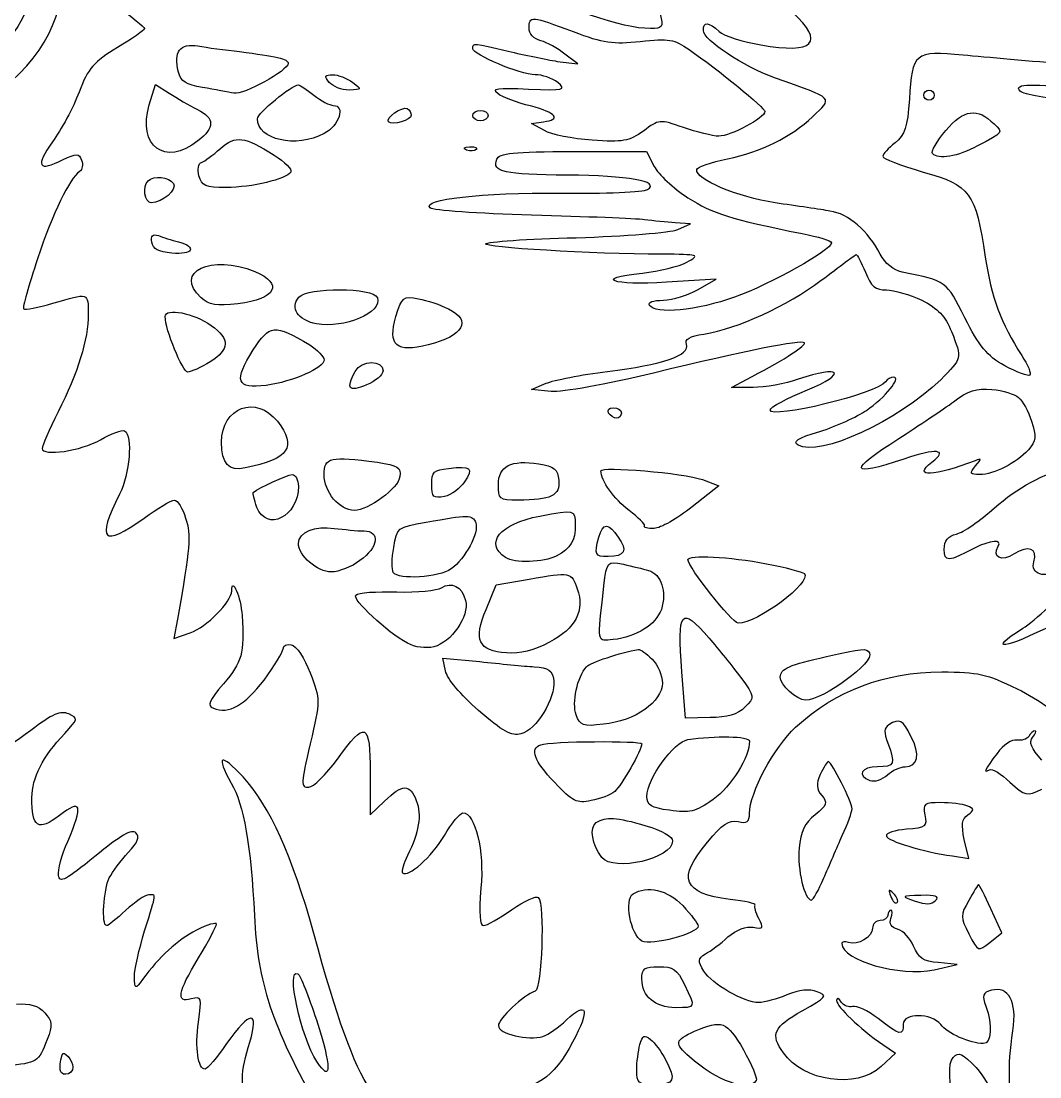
# Model space of a CAD drawing. Extents: x 5 to 315, y 92 to 398.
# Drawn here: x 54.7 to 110.8, y 194 to 252.1 of the extents above; entities that cross this region are included whole.
import ezdxf

# ---------------------------------------------------------------- set-up
doc = ezdxf.new("R2010")
doc.units = 0
doc.layers.get('0').update_dxf_attribs({"linetype": 'CONTINUOUS'})

msp = doc.modelspace()

# ---------------------------------------------------------------- linework, layer by layer
at = {"color": 7}
for points in [[(85.118222, 251.502333), (85.118222, 251.502333)], [(66.745556, 250.401667), (66.745556, 250.401667)], [(84.243333, 249.865444), (85.372222, 249.724333), (84.666667, 250.260556)], [(61.778444, 247.466556), (62.117111, 248.595444), (62.879111, 248.115667)], [(72.982667, 248.708333), (72.982667, 248.708333)], [(70.837778, 248.002778), (70.837778, 248.002778)], [(104.986667, 248.002778), (104.986667, 248.002778)], [(64.431333, 247.212556), (64.431333, 247.212556)], [(76.2, 246.902111), (76.2, 246.902111)], [(80.433333, 246.873889), (80.433333, 246.873889)], [(83.537778, 246.055444), (82.832222, 246.450556), (83.481333, 246.535222)], [(108.288667, 246.422333), (108.288667, 246.422333)], [(68.664667, 244.700778), (68.664667, 244.700778)], [(79.784222, 245.011222), (79.784222, 245.011222)], [(85.118222, 244.898333), (89.154, 244.898333), (89.577333, 244.079889), (89.577333, 244.079889)], [(63.104889, 243.148556), (63.104889, 243.148556)], [(90.875556, 240.608556), (91.581111, 240.919), (90.734444, 240.975444)], [(63.387111, 239.931222), (63.387111, 239.931222)], [(67.592222, 238.294333), (67.592222, 238.294333)], [(92.004444, 237.306556), (92.992222, 237.871), (90.254667, 237.701667)], [(101.204889, 238.266111), (101.204889, 238.266111)], [(74.337333, 236.855), (74.337333, 236.855)], [(78.260222, 236.234111), (78.260222, 236.234111)], [(65.193333, 235.331), (65.193333, 235.331)], [(70.612, 234.258556), (70.612, 234.258556)], [(74.647778, 232.819222), (74.647778, 232.819222)], [(95.024222, 231.916111), (93.838889, 231.916111), (94.967778, 232.508778)], [(83.904667, 231.690333), (82.832222, 231.803222), (83.622444, 232.141889)], [(109.643333, 231.351667), (109.643333, 231.351667)], [(87.771111, 230.505), (87.771111, 230.505)], [(68.834, 230.053444), (68.834, 230.053444)], [(74.337333, 227.795667), (74.337333, 227.795667)], [(79.135111, 226.723222), (79.135111, 226.723222)], [(84.328, 226.807889), (84.328, 226.807889)], [(92.230222, 226.836111), (93.133333, 226.497444), (91.665778, 225.340333)], [(92.230222, 226.836111), (92.230222, 226.836111)], [(69.991111, 226.469222), (69.991111, 226.469222)], [(79.756, 224.465444), (79.756, 224.465444)], [(85.231111, 224.380778), (85.231111, 224.380778)], [(73.603556, 224.013889), (73.603556, 224.013889)], [(87.601778, 223.675222), (87.601778, 223.675222)], [(95.758, 222.207667), (95.758, 222.207667)], [(89.266889, 221.840778), (89.266889, 221.840778)], [(80.320444, 219.695889), (80.884889, 221.050556), (82.691111, 221.361)], [(85.344, 220.824778), (85.344, 220.824778)], [(79.191556, 220.175667), (79.191556, 220.175667)], [(63.330667, 219.159667), (63.133111, 218.087222), (64.036222, 218.397667)], [(92.597111, 218.115444), (92.597111, 218.115444)], [(78.090889, 216.309222), (77.949778, 217.014778), (79.981778, 216.817222)], [(89.464444, 216.958333), (89.464444, 216.958333)], [(101.430667, 217.297), (101.430667, 217.297)], [(82.973333, 216.535), (82.973333, 216.535)], [(92.653556, 213.741), (91.298889, 213.712778), (91.101333, 216.252778)], [(102.503111, 213.345889), (102.503111, 213.345889)], [(88.9, 212.301667), (88.9, 212.301667)], [(94.826667, 212.442778), (94.826667, 212.442778)], [(110.207778, 212.696778), (110.207778, 212.696778)], [(73.942222, 210.693), (73.942222, 208.378778), (74.732444, 209.140778)], [(98.721333, 210.608333), (98.721333, 210.608333)], [(104.478667, 208.378778), (104.478667, 208.378778)], [(89.125778, 207.786111), (89.125778, 207.786111)], [(106.002667, 206.121), (106.905778, 205.979889), (106.651778, 207.024111)], [(102.616, 203.891444), (102.616, 203.891444)], [(103.942444, 203.637444), (103.942444, 203.637444)], [(106.905778, 203.665667), (106.905778, 203.665667)], [(91.157778, 203.383444), (91.157778, 203.383444)], [(108.062889, 201.351444), (108.712, 201.887667), (108.119333, 203.214111)], [(102.446667, 202.847222), (102.446667, 202.847222)], [(104.986667, 199.855667), (106.256667, 200.137889), (105.212444, 200.250778)], [(91.242444, 199.037222), (91.242444, 199.037222)], [(56.021111, 197.485), (56.021111, 197.485)], [(70.978889, 197.089889), (70.978889, 197.089889)], [(94.488, 195.453), (94.488, 195.453)], [(90.198222, 194.916778), (90.198222, 194.916778)], [(57.573333, 194.493444), (57.573333, 194.493444)], [(107.300889, 194.465222), (107.300889, 194.465222)]]:
    msp.add_lwpolyline(points, dxfattribs=at)
at = {"color": 1}
msp.add_lwpolyline([(102.164444, 195.735222), (102.87, 195.255444), (102.079778, 194.521667)], dxfattribs=at)
at = {"color": 7}
for points in [[(54.214889, 248.793), (56.585556, 250.909667), (57.460444, 253.562556), (56.726667, 256.243667)], [(55.597778, 254.493889), (55.597778, 253.336778), (53.876222, 250.317), (53.678667, 251.163667)], [(89.379778, 251.671667), (87.771111, 251.671667), (84.892444, 252.687667), (81.223556, 254.550333)], [(59.972222, 252.941667), (60.818889, 252.320778), (61.496222, 251.756333), (61.524444, 251.671667)], [(82.691111, 251.699889), (82.691111, 252.377222), (82.804, 252.377222), (85.118222, 251.502333)], [(89.916, 252.461889), (90.085333, 251.756333), (90.028889, 251.671667), (89.379778, 251.671667)], [(95.447556, 250.768556), (98.382667, 250.260556), (99.003556, 250.881444), (97.197333, 252.574778)], [(83.340222, 250.994333), (82.945111, 251.107222), (82.691111, 251.389444), (82.691111, 251.699889)], [(92.286667, 251.558778), (92.286667, 252.066778), (92.540667, 252.066778), (93.161556, 251.502333)], [(61.524444, 251.671667), (61.524444, 251.587), (60.847111, 251.107222), (60.028667, 250.627444)], [(85.118222, 251.502333), (86.783333, 250.881444), (87.319556, 250.796778), (88.815333, 250.966111)], [(88.815333, 250.966111), (90.367556, 251.135444), (90.706222, 251.079), (91.496444, 250.514556)], [(96.209556, 248.962333), (94.516222, 249.555), (92.286667, 251.050778), (92.286667, 251.558778)], [(93.161556, 251.502333), (93.415556, 251.276556), (94.459778, 250.937889), (95.447556, 250.768556)], [(60.028667, 250.627444), (58.730444, 249.837222), (58.42, 249.498556), (57.912, 248.172111)], [(63.387111, 249.272778), (63.104889, 250.401667), (63.471778, 250.881444), (64.459556, 250.712111)], [(64.459556, 250.712111), (64.939333, 250.627444), (65.983556, 250.486333), (66.745556, 250.401667)], [(79.586667, 250.571), (79.586667, 250.909667), (79.643111, 250.881444), (81.534, 250.429889)], [(83.029778, 249.131667), (82.211333, 249.131667), (79.586667, 250.232333), (79.586667, 250.571)], [(84.666667, 250.260556), (84.271556, 250.571), (83.678889, 250.909667), (83.340222, 250.994333)], [(91.496444, 250.514556), (93.076889, 249.442111), (95.673333, 247.297222), (95.673333, 247.099667)], [(66.745556, 250.401667), (68.749333, 250.147667), (69.426667, 250.006556), (69.426667, 249.752556)], [(81.534, 250.429889), (82.408889, 250.204111), (83.622444, 249.978333), (84.243333, 249.865444)], [(106.595333, 250.204111), (103.914222, 250.458111), (103.773111, 250.345222), (103.632, 247.777)], [(112.380889, 249.696111), (110.405333, 249.865444), (107.808889, 250.091222), (106.595333, 250.204111)], [(69.426667, 249.752556), (69.426667, 249.357444), (66.971333, 248.002778), (66.435111, 248.115667)], [(64.713556, 248.426111), (63.810444, 248.567222), (63.5, 248.764778), (63.387111, 249.272778)], [(71.684444, 248.708333), (71.402222, 249.047), (71.430444, 249.131667), (71.882, 249.131667)], [(71.882, 249.131667), (72.164222, 249.131667), (72.672222, 248.934111), (72.982667, 248.708333)], [(84.271556, 248.708333), (83.961111, 248.934111), (83.396667, 249.131667), (83.029778, 249.131667)], [(98.298, 246.817444), (99.426889, 247.889889), (99.568, 247.777), (96.209556, 248.962333)], [(66.435111, 248.115667), (66.152889, 248.172111), (65.362667, 248.313222), (64.713556, 248.426111)], [(67.733333, 246.704556), (67.733333, 247.015), (69.624222, 248.567222), (69.991111, 248.567222)], [(69.991111, 248.567222), (70.075778, 248.567222), (70.442667, 248.313222), (70.837778, 248.002778)], [(72.785111, 248.285), (72.361778, 248.285), (71.882, 248.482556), (71.684444, 248.708333)], [(72.982667, 248.708333), (73.490667, 248.313222), (73.490667, 248.313222), (72.785111, 248.285)], [(80.969556, 248.087444), (80.602667, 248.369667), (80.913111, 248.426111), (82.662889, 248.341444)], [(82.662889, 248.341444), (84.638444, 248.256778), (84.751333, 248.285), (84.271556, 248.708333)], [(104.422222, 248.002778), (104.422222, 248.172111), (104.563333, 248.285), (104.704444, 248.285)], [(104.704444, 248.285), (104.873778, 248.285), (104.986667, 248.172111), (104.986667, 248.002778)], [(109.728, 248.228556), (109.304667, 248.651889), (110.518222, 248.680111), (113.199333, 248.285)], [(112.804222, 247.720556), (111.280222, 247.805222), (109.925556, 248.031), (109.728, 248.228556)], [(57.912, 248.172111), (57.601556, 247.325444), (56.924222, 246.083667), (56.444444, 245.434556)], [(62.879111, 248.115667), (63.302444, 247.833444), (63.979778, 247.438333), (64.431333, 247.212556)], [(70.837778, 248.002778), (71.232889, 247.692333), (71.712667, 247.438333), (71.910222, 247.438333)], [(82.775778, 247.410111), (82.013778, 247.579444), (81.223556, 247.889889), (80.969556, 248.087444)], [(103.632, 247.777), (103.519111, 246.224778), (103.378, 245.829667), (102.841778, 245.378111)], [(104.704444, 247.720556), (104.563333, 247.720556), (104.422222, 247.861667), (104.422222, 248.002778)], [(104.986667, 248.002778), (104.986667, 247.861667), (104.873778, 247.720556), (104.704444, 247.720556)], [(64.459556, 245.491), (62.653333, 244.051667), (61.101111, 245.208778), (61.778444, 247.466556)], [(64.431333, 247.212556), (65.390889, 246.732778), (65.390889, 246.224778), (64.459556, 245.491)], [(71.910222, 247.438333), (72.587556, 247.438333), (72.248889, 246.337667), (71.402222, 245.886111)], [(74.958222, 246.535222), (74.732444, 246.732778), (75.720222, 247.410111), (75.974222, 247.269)], [(75.974222, 247.269), (76.115333, 247.184333), (76.2, 247.015), (76.2, 246.902111)], [(79.586667, 246.873889), (79.586667, 247.043222), (79.784222, 247.156111), (80.01, 247.156111)], [(80.01, 247.156111), (80.235778, 247.156111), (80.433333, 247.043222), (80.433333, 246.873889)], [(83.481333, 246.535222), (84.469111, 246.676333), (84.215111, 247.015), (82.775778, 247.410111)], [(95.673333, 247.099667), (95.673333, 246.761), (93.782444, 245.745), (93.133333, 245.745)], [(105.635778, 246.055444), (106.595333, 247.240778), (107.385556, 247.325444), (108.288667, 246.422333)], [(71.402222, 245.886111), (69.85, 245.067667), (67.733333, 245.547444), (67.733333, 246.704556)], [(76.2, 246.902111), (76.2, 246.619889), (75.155778, 246.309444), (74.958222, 246.535222)], [(80.01, 246.591667), (79.784222, 246.591667), (79.586667, 246.732778), (79.586667, 246.873889)], [(80.433333, 246.873889), (80.433333, 246.732778), (80.235778, 246.591667), (80.01, 246.591667)], [(91.186, 246.224778), (89.887778, 246.676333), (89.831333, 246.676333), (88.984667, 246.027222)], [(93.613111, 244.503222), (95.447556, 244.870111), (97.112667, 245.688556), (98.298, 246.817444)], [(86.162444, 245.519222), (85.09, 245.603889), (83.904667, 245.829667), (83.537778, 246.055444)], [(88.984667, 246.027222), (88.194444, 245.462778), (87.855778, 245.406333), (86.162444, 245.519222)], [(93.133333, 245.745), (92.794667, 245.745), (91.919778, 245.970778), (91.186, 246.224778)], [(104.902, 244.785444), (104.817333, 244.898333), (105.127778, 245.462778), (105.635778, 246.055444)], [(108.288667, 246.422333), (108.796667, 245.942556), (108.824889, 245.970778), (107.385556, 245.208778)], [(56.444444, 245.434556), (55.484889, 244.079889), (55.682444, 243.769444), (57.008889, 244.446778)], [(65.701333, 245.067667), (66.548, 245.801444), (66.999556, 245.745), (68.664667, 244.700778)], [(102.841778, 245.378111), (102.474889, 245.095889), (102.164444, 244.757222), (102.164444, 244.644333)], [(57.008889, 244.446778), (57.799111, 244.813667), (57.912, 244.813667), (58.053111, 244.418556)], [(64.657111, 244.305667), (64.826444, 244.362111), (65.278, 244.700778), (65.701333, 245.067667)], [(68.664667, 244.700778), (69.257333, 244.333889), (69.652444, 243.910556), (69.567778, 243.769444)], [(79.248, 244.983), (79.022222, 245.067667), (79.106889, 245.152333), (79.417333, 245.152333)], [(79.784222, 245.011222), (79.699556, 244.926556), (79.445556, 244.898333), (79.248, 244.983)], [(79.417333, 245.152333), (79.727778, 245.180556), (79.897111, 245.095889), (79.784222, 245.011222)], [(80.913111, 244.475), (81.026, 244.813667), (81.816222, 244.898333), (85.118222, 244.898333)], [(107.385556, 245.208778), (106.284889, 244.616111), (105.240667, 244.446778), (104.902, 244.785444)], [(58.053111, 244.418556), (58.137778, 244.192778), (58.109556, 243.910556), (57.940222, 243.797667)], [(64.516, 243.571889), (64.431333, 243.910556), (64.487778, 244.249222), (64.657111, 244.305667)], [(84.807778, 243.600111), (81.308222, 243.628333), (80.630889, 243.769444), (80.913111, 244.475)], [(91.919778, 243.910556), (91.948, 244.051667), (92.71, 244.305667), (93.613111, 244.503222)], [(102.164444, 244.644333), (102.164444, 244.503222), (103.152222, 244.136333), (104.394, 243.769444)], [(57.940222, 243.797667), (57.375778, 243.402556), (56.472667, 241.539889), (55.626, 238.999889)], [(61.722, 243.289667), (62.004222, 243.600111), (62.879111, 243.515444), (63.104889, 243.148556)], [(66.011778, 242.922778), (64.882889, 242.922778), (64.657111, 243.007444), (64.516, 243.571889)], [(69.567778, 243.769444), (69.313778, 243.374333), (67.451111, 242.922778), (66.011778, 242.922778)], [(89.210444, 242.809889), (89.944222, 243.261444), (88.138, 243.571889), (84.807778, 243.600111)], [(89.577333, 244.079889), (89.803111, 243.656556), (90.649778, 242.866333), (91.44, 242.358333)], [(96.237778, 242.076111), (94.177556, 242.386556), (91.835111, 243.374333), (91.919778, 243.910556)], [(104.394, 243.769444), (106.990444, 243.035667), (107.272667, 242.668778), (107.808889, 239.084556)], [(61.891333, 242.076111), (61.524444, 242.076111), (61.383333, 242.979222), (61.722, 243.289667)], [(63.104889, 243.148556), (63.330667, 242.809889), (62.512222, 242.076111), (61.891333, 242.076111)], [(77.244222, 241.793889), (76.736222, 242.273667), (80.122889, 242.640556), (84.412667, 242.612333)], [(84.412667, 242.612333), (86.868, 242.584111), (89.012889, 242.668778), (89.210444, 242.809889)], [(91.44, 242.358333), (92.794667, 241.483444), (93.782444, 241.173), (97.733556, 240.382778)], [(99.257556, 241.624556), (98.777778, 241.709222), (97.394889, 241.906778), (96.237778, 242.076111)], [(82.832222, 241.398778), (79.897111, 241.483444), (77.357111, 241.652778), (77.244222, 241.793889)], [(89.041111, 241.144778), (88.589556, 241.201222), (85.795556, 241.314111), (82.832222, 241.398778)], [(102.023333, 239.253889), (101.374222, 240.523889), (100.273556, 241.483444), (99.257556, 241.624556)], [(90.734444, 240.975444), (90.282889, 241.003667), (89.520889, 241.088333), (89.041111, 241.144778)], [(61.919556, 239.903), (61.863111, 240.269889), (61.976, 240.382778), (62.286444, 240.269889)], [(62.286444, 240.269889), (62.512222, 240.185222), (63.020222, 240.015889), (63.387111, 239.931222)], [(80.292222, 239.818333), (80.376889, 239.931222), (82.606444, 240.100556), (85.287556, 240.157)], [(85.287556, 240.157), (87.968667, 240.241667), (90.480444, 240.439222), (90.875556, 240.608556)], [(97.733556, 240.382778), (98.608444, 240.213444), (99.342222, 239.987667), (99.342222, 239.874778)], [(63.020222, 239.310333), (62.286444, 239.366778), (61.976, 239.536111), (61.919556, 239.903)], [(63.387111, 239.931222), (64.431333, 239.649), (64.177333, 239.197444), (63.020222, 239.310333)], [(90.000667, 239.253889), (86.134222, 239.253889), (80.179333, 239.620778), (80.292222, 239.818333)], [(99.342222, 239.874778), (99.342222, 239.479667), (95.983778, 237.588778), (94.008222, 236.883222)], [(55.626, 238.999889), (55.146222, 237.532333), (54.779333, 236.290556), (54.864, 236.234111)], [(64.628889, 236.855), (63.076667, 238.266111), (65.193333, 239.282111), (67.592222, 238.294333)], [(91.383556, 238.802333), (92.117333, 239.225667), (92.060889, 239.225667), (90.000667, 239.253889)], [(98.777778, 237.814556), (99.793778, 238.576556), (100.640444, 239.225667), (100.696889, 239.225667)], [(100.696889, 239.225667), (100.753333, 239.253889), (100.979111, 238.802333), (101.204889, 238.266111)], [(103.236889, 238.266111), (102.757111, 238.350778), (102.277333, 238.745889), (102.023333, 239.253889)], [(107.808889, 239.084556), (108.147556, 236.883222), (108.655556, 235.472111), (109.812667, 233.665889)], [(88.928222, 238.209667), (89.859556, 238.322556), (90.960222, 238.576556), (91.383556, 238.802333)], [(67.592222, 238.294333), (69.200889, 237.617), (68.749333, 236.770333), (66.660889, 236.516333)], [(90.254667, 237.701667), (87.263111, 237.504111), (86.162444, 237.927444), (88.928222, 238.209667)], [(92.314889, 234.851222), (94.205778, 235.161667), (96.858667, 236.375222), (98.777778, 237.814556)], [(101.204889, 238.266111), (101.515333, 237.475889), (101.769333, 237.278333), (102.362, 237.278333)], [(106.68, 235.754333), (105.664, 237.786333), (105.692222, 237.758111), (103.236889, 238.266111)], [(70.019333, 236.883222), (70.499111, 237.447667), (74.111556, 237.419444), (74.337333, 236.855)], [(90.085333, 236.713889), (90.593333, 236.742111), (91.468222, 236.996111), (92.004444, 237.306556)], [(102.362, 237.278333), (102.785333, 237.278333), (103.660222, 237.024333), (104.309333, 236.713889)], [(56.472667, 236.544556), (58.448222, 237.137222), (58.42, 237.137222), (58.42, 235.951889)], [(66.660889, 236.516333), (65.475556, 236.375222), (65.080444, 236.459889), (64.628889, 236.855)], [(70.978889, 235.415667), (69.962889, 235.613222), (69.511333, 236.290556), (70.019333, 236.883222)], [(74.337333, 236.855), (74.647778, 236.036556), (72.502889, 235.133444), (70.978889, 235.415667)], [(75.353333, 235.810778), (75.692, 236.911444), (75.776667, 236.967889), (76.595111, 236.798556)], [(76.595111, 236.798556), (77.074889, 236.713889), (77.808667, 236.459889), (78.260222, 236.234111)], [(89.323333, 236.431667), (89.210444, 236.601), (89.520889, 236.713889), (90.085333, 236.713889)], [(94.008222, 236.883222), (91.948, 236.149444), (89.633778, 235.923667), (89.323333, 236.431667)], [(104.309333, 236.713889), (105.212444, 236.262333), (105.607556, 235.839), (105.946222, 234.992333)], [(54.864, 236.234111), (54.920444, 236.177667), (55.654222, 236.318778), (56.472667, 236.544556)], [(62.653333, 235.810778), (62.653333, 236.318778), (64.233778, 236.008333), (65.193333, 235.331)], [(78.260222, 236.234111), (79.558444, 235.585), (79.106889, 234.766556), (77.131333, 234.258556)], [(58.42, 235.951889), (58.42, 234.569), (57.855556, 232.706333), (56.754889, 230.561444)], [(63.895111, 232.762778), (63.612889, 232.762778), (62.653333, 235.105222), (62.653333, 235.810778)], [(67.507556, 233.976333), (68.410667, 235.387444), (68.636444, 235.415667), (70.612, 234.258556)], [(77.131333, 234.258556), (75.381556, 233.807), (74.901778, 234.230333), (75.353333, 235.810778)], [(108.881333, 233.101444), (107.893556, 233.665889), (107.470222, 234.173889), (106.68, 235.754333)], [(65.193333, 235.331), (66.237556, 234.569), (66.209333, 234.004556), (65.136889, 233.327222)], [(91.355333, 234.286778), (91.242444, 234.569), (91.524667, 234.738333), (92.314889, 234.851222)], [(105.946222, 234.992333), (106.538889, 233.496556), (106.538889, 233.524778), (105.353556, 232.339444)], [(70.612, 234.258556), (71.035333, 233.976333), (71.402222, 233.609444), (71.402222, 233.440111)], [(87.009111, 232.791), (90.028889, 233.157889), (91.581111, 233.694111), (91.355333, 234.286778)], [(97.846444, 234.371444), (97.648889, 234.540778), (94.657333, 233.948111), (89.549111, 232.706333)], [(94.967778, 232.508778), (96.830444, 233.496556), (97.959333, 234.230333), (97.846444, 234.371444)], [(68.213111, 232.029), (66.576222, 231.803222), (66.406889, 232.283), (67.507556, 233.976333)], [(109.812667, 233.665889), (110.151333, 233.157889), (110.348889, 232.678111), (110.264222, 232.593444)], [(65.136889, 233.327222), (64.628889, 233.016778), (64.064444, 232.762778), (63.895111, 232.762778)], [(71.402222, 233.440111), (71.402222, 232.988556), (69.708889, 232.226556), (68.213111, 232.029)], [(73.123778, 232.791), (73.462444, 233.440111), (74.647778, 233.440111), (74.647778, 232.819222)], [(98.015778, 231.775), (100.245333, 232.706333), (99.878444, 233.157889), (97.507778, 232.367667)], [(110.264222, 232.593444), (110.179556, 232.508778), (109.558667, 232.734556), (108.881333, 233.101444)], [(73.744667, 232.057222), (72.756889, 231.633889), (72.587556, 231.831444), (73.123778, 232.791)], [(74.647778, 232.819222), (74.647778, 232.593444), (74.224444, 232.254778), (73.744667, 232.057222)], [(83.622444, 232.141889), (84.045778, 232.311222), (85.569778, 232.621667), (87.009111, 232.791)], [(89.549111, 232.706333), (86.952667, 232.085444), (84.497333, 231.633889), (83.904667, 231.690333)], [(97.507778, 232.367667), (96.802222, 232.113667), (95.673333, 231.916111), (95.024222, 231.916111)], [(102.305556, 232.226556), (101.910444, 231.577444), (95.955556, 230.138111), (95.955556, 230.674333)], [(105.353556, 232.339444), (102.982889, 230.053444), (98.693111, 228.077889), (97.507778, 228.727)], [(101.261333, 230.646111), (102.305556, 231.351667), (103.208667, 232.480556), (102.757111, 232.480556)], [(102.757111, 232.480556), (102.616, 232.480556), (102.418444, 232.367667), (102.305556, 232.226556)], [(65.757778, 228.896333), (65.757778, 230.815444), (67.676889, 231.521), (68.834, 230.053444)], [(95.955556, 230.674333), (95.955556, 230.815444), (96.886889, 231.323444), (98.015778, 231.775)], [(106.059111, 231.125889), (106.877556, 231.746778), (107.329111, 231.887889), (108.175778, 231.803222)], [(108.175778, 231.803222), (108.768444, 231.746778), (109.417556, 231.549222), (109.643333, 231.351667)], [(109.643333, 231.351667), (109.869111, 231.182333), (110.179556, 230.589667), (110.348889, 230.053444)], [(87.065556, 230.505), (86.980889, 230.674333), (87.093778, 230.787222), (87.319556, 230.787222)], [(87.319556, 230.787222), (87.573556, 230.787222), (87.771111, 230.674333), (87.771111, 230.505)], [(103.039333, 229.093889), (104.111778, 229.799444), (105.494667, 230.702556), (106.059111, 231.125889)], [(56.754889, 230.561444), (56.275111, 229.601889), (55.88, 228.698778), (55.88, 228.557667)], [(87.517111, 230.222778), (87.347778, 230.222778), (87.150222, 230.363889), (87.065556, 230.505)], [(87.771111, 230.505), (87.771111, 230.363889), (87.658222, 230.222778), (87.517111, 230.222778)], [(98.693111, 229.489), (99.596222, 229.771222), (100.753333, 230.307444), (101.261333, 230.646111)], [(59.097333, 229.037444), (59.69, 229.376111), (60.282667, 229.601889), (60.423778, 229.517222)], [(68.834, 230.053444), (69.934667, 228.642333), (69.483111, 227.965), (67.056, 227.485222)], [(110.348889, 230.053444), (110.631111, 229.206778), (110.602889, 228.981), (110.179556, 228.473)], [(55.88, 228.557667), (55.88, 228.106111), (58.024889, 228.416556), (59.097333, 229.037444)], [(60.423778, 229.517222), (60.875333, 229.235), (60.706, 227.146556), (60.141556, 226.045889)], [(97.507778, 228.727), (97.169111, 228.924556), (97.451333, 229.122111), (98.693111, 229.489)], [(103.321556, 227.965), (100.33, 226.977222), (100.217111, 227.315889), (103.039333, 229.093889)], [(67.056, 227.485222), (66.152889, 227.287667), (65.757778, 227.711), (65.757778, 228.896333)], [(104.873778, 227.795667), (105.805111, 228.501222), (105.099556, 228.585889), (103.321556, 227.965)], [(110.179556, 228.473), (109.502222, 227.739222), (108.288667, 227.118333), (107.498444, 227.118333)], [(71.402222, 227.118333), (71.402222, 228.077889), (71.740889, 228.134333), (74.337333, 227.795667)], [(80.997778, 226.553889), (80.997778, 227.598111), (81.703333, 227.936778), (83.227333, 227.711)], [(107.244444, 227.880333), (105.014889, 227.005444), (103.716667, 226.949), (104.873778, 227.795667)], [(107.272667, 227.598111), (107.611333, 227.993222), (107.611333, 228.021444), (107.244444, 227.880333)], [(74.337333, 227.795667), (75.466222, 227.626333), (75.663778, 227.513444), (75.579111, 227.005444)], [(77.328889, 226.582111), (77.328889, 227.259444), (77.441778, 227.372333), (78.260222, 227.457)], [(78.260222, 227.457), (79.502, 227.598111), (79.643111, 227.485222), (79.135111, 226.723222)], [(83.227333, 227.711), (84.074, 227.569889), (84.271556, 227.400556), (84.328, 226.807889)], [(86.642222, 227.315889), (86.642222, 227.598111), (91.214222, 227.203), (92.230222, 226.836111)], [(88.194444, 225.142778), (87.376, 225.763667), (86.642222, 226.779667), (86.642222, 227.315889)], [(107.498444, 227.118333), (106.962222, 227.118333), (106.934, 227.174778), (107.272667, 227.598111)], [(108.316889, 225.283889), (109.502222, 226.356333), (111.223778, 227.287667), (112.126889, 227.372333)], [(67.507556, 226.130556), (67.846222, 226.412778), (69.342, 227.090111), (69.652444, 227.118333)], [(69.652444, 227.118333), (69.821778, 227.118333), (69.991111, 226.836111), (69.991111, 226.469222)], [(73.067333, 225.142778), (72.248889, 225.142778), (71.402222, 226.158778), (71.402222, 227.118333)], [(75.579111, 227.005444), (75.494444, 226.356333), (73.857556, 225.142778), (73.067333, 225.142778)], [(79.135111, 226.723222), (78.909333, 226.356333), (78.401333, 225.989444), (78.034444, 225.904778)], [(84.328, 226.807889), (84.412667, 225.961222), (83.904667, 225.707222), (82.070222, 225.707222)], [(67.705111, 225.312111), (67.564, 225.735444), (67.479333, 226.102333), (67.507556, 226.130556)], [(69.991111, 226.469222), (69.991111, 224.804111), (68.241333, 223.929222), (67.705111, 225.312111)], [(78.034444, 225.904778), (77.413556, 225.791889), (77.328889, 225.876556), (77.328889, 226.582111)], [(82.070222, 225.707222), (81.054222, 225.707222), (80.997778, 225.763667), (80.997778, 226.553889)], [(60.141556, 226.045889), (58.843333, 223.449444), (59.210222, 223.082556), (61.496222, 224.719444)], [(61.496222, 224.719444), (62.23, 225.255667), (62.992, 225.707222), (63.161333, 225.707222)], [(63.161333, 225.707222), (63.330667, 225.707222), (63.612889, 225.255667), (63.782222, 224.719444)], [(83.283778, 224.832333), (85.202889, 225.199222), (85.231111, 225.199222), (85.231111, 224.380778)], [(89.041111, 224.296111), (89.097556, 224.380778), (88.702444, 224.747667), (88.194444, 225.142778)], [(91.665778, 225.340333), (90.847333, 224.691222), (89.916, 224.155), (89.577333, 224.155)], [(106.228444, 223.844556), (106.595333, 223.929222), (107.526667, 224.578333), (108.316889, 225.283889)], [(63.782222, 224.719444), (64.092667, 223.759889), (64.036222, 223.139), (63.330667, 219.159667)], [(75.240444, 223.110778), (75.409778, 224.211444), (75.438, 224.211444), (77.018444, 224.493667)], [(77.018444, 224.493667), (79.332667, 224.917), (79.586667, 224.917), (79.756, 224.465444)], [(79.756, 224.465444), (79.953556, 223.929222), (79.163333, 222.461667), (78.401333, 221.925444)], [(81.392889, 222.546333), (80.207556, 223.336556), (81.082444, 224.409), (83.283778, 224.832333)], [(85.231111, 224.380778), (85.231111, 223.421222), (85.005333, 223.082556), (84.186889, 222.631)], [(86.529333, 223.675222), (86.755111, 224.465444), (87.065556, 224.465444), (87.601778, 223.675222)], [(69.991111, 223.336556), (69.991111, 223.929222), (70.922444, 224.324333), (71.966667, 224.155)], [(71.966667, 224.155), (72.502889, 224.098556), (73.236667, 224.013889), (73.603556, 224.013889)], [(73.603556, 224.013889), (74.506667, 224.013889), (74.393778, 223.110778), (73.377778, 222.377)], [(89.577333, 224.155), (89.210444, 224.126778), (88.984667, 224.211444), (89.041111, 224.296111)], [(105.551111, 222.997889), (105.551111, 223.477667), (105.748667, 223.731667), (106.228444, 223.844556)], [(71.797333, 221.756111), (71.035333, 221.756111), (69.991111, 222.659222), (69.991111, 223.336556)], [(87.037333, 222.602778), (86.303556, 222.602778), (86.275333, 222.687444), (86.529333, 223.675222)], [(87.601778, 223.675222), (88.138, 222.941444), (87.968667, 222.602778), (87.037333, 222.602778)], [(108.514444, 223.167222), (108.768444, 223.562333), (108.091111, 223.505889), (107.244444, 223.082556)], [(110.49, 222.320556), (110.715778, 223.054333), (110.179556, 223.251889), (109.389333, 222.743889)], [(75.212222, 221.727889), (75.127556, 221.897222), (75.127556, 222.489889), (75.240444, 223.110778)], [(84.186889, 222.631), (83.509556, 222.292333), (81.872667, 222.207667), (81.392889, 222.546333)], [(91.44, 222.433444), (91.44, 222.715667), (93.726, 222.602778), (95.758, 222.207667)], [(107.244444, 223.082556), (105.748667, 222.292333), (105.551111, 222.292333), (105.551111, 222.997889)], [(109.389333, 222.743889), (108.712, 222.292333), (108.147556, 222.574556), (108.514444, 223.167222)], [(73.377778, 222.377), (72.926222, 222.038333), (72.220667, 221.756111), (71.797333, 221.756111)], [(86.811556, 220.994111), (86.980889, 222.348778), (86.980889, 222.348778), (87.884, 222.179444)], [(87.884, 222.179444), (88.363778, 222.066556), (88.984667, 221.925444), (89.266889, 221.840778)], [(94.205778, 218.933889), (93.867111, 218.962111), (91.44, 222.010111), (91.44, 222.433444)], [(95.758, 222.207667), (96.802222, 222.010111), (97.733556, 221.756111), (97.846444, 221.671444)], [(111.872889, 221.869), (111.110889, 221.361), (110.264222, 221.643222), (110.49, 222.320556)], [(66.322222, 220.711889), (66.322222, 221.558556), (66.830222, 220.345), (66.886667, 219.357222)], [(78.401333, 221.925444), (77.724, 221.445667), (75.494444, 221.304556), (75.212222, 221.727889)], [(82.691111, 221.361), (84.948889, 221.756111), (85.033556, 221.756111), (85.344, 220.824778)], [(89.266889, 221.840778), (89.972444, 221.643222), (90.282889, 220.655444), (89.972444, 219.695889)], [(97.846444, 221.671444), (98.298, 221.191667), (95.25, 218.905667), (94.205778, 218.933889)], [(109.869111, 218.651667), (110.546444, 219.075), (111.957556, 220.401444), (113.03, 221.615)], [(75.409778, 220.655444), (76.538667, 220.627222), (77.639333, 220.740111), (77.865111, 220.881222)], [(77.865111, 220.881222), (78.429556, 221.248111), (78.994, 220.965889), (79.191556, 220.175667)], [(87.319556, 218.030778), (86.416444, 217.946111), (86.444667, 217.748556), (86.811556, 220.994111)], [(64.036222, 218.397667), (64.911111, 218.708111), (66.322222, 220.119222), (66.322222, 220.711889)], [(76.002444, 217.833222), (74.873556, 218.425889), (72.926222, 220.260333), (73.152, 220.486111)], [(73.152, 220.486111), (73.264889, 220.627222), (74.280889, 220.683667), (75.409778, 220.655444)], [(85.344, 220.824778), (85.767333, 219.639444), (85.259333, 218.651667), (83.82, 217.889667)], [(79.191556, 220.175667), (79.417333, 219.329), (78.401333, 217.861444), (77.441778, 217.635667)], [(91.101333, 216.252778), (90.847333, 219.667667), (91.044889, 219.921667), (92.597111, 218.115444)], [(66.886667, 219.357222), (67.027778, 217.268778), (66.886667, 216.789), (65.870667, 215.603667)], [(81.449333, 217.297), (79.897111, 217.409889), (79.614889, 218.002556), (80.320444, 219.695889)], [(89.972444, 219.695889), (89.662, 218.849222), (88.617778, 218.171889), (87.319556, 218.030778)], [(111.590667, 218.877444), (108.881333, 217.494556), (107.808889, 217.353444), (109.869111, 218.651667)], [(92.597111, 218.115444), (93.133333, 217.494556), (93.895333, 216.535), (94.346889, 215.942333)], [(68.100222, 215.801222), (68.664667, 216.591444), (69.144444, 217.353444), (69.144444, 217.522778)], [(69.144444, 217.522778), (69.144444, 217.720333), (69.342, 217.805), (69.596, 217.748556)], [(69.596, 217.748556), (69.878222, 217.692111), (70.329778, 217.014778), (70.640222, 216.196333)], [(77.441778, 217.635667), (77.018444, 217.522778), (76.397556, 217.607444), (76.002444, 217.833222)], [(83.82, 217.889667), (82.973333, 217.438111), (82.183111, 217.240556), (81.449333, 217.297)], [(85.852, 216.535), (86.049556, 216.760778), (87.714667, 217.325222), (88.702444, 217.494556)], [(88.702444, 217.494556), (88.815333, 217.494556), (89.154, 217.268778), (89.464444, 216.958333)], [(99.06, 217.099444), (101.063778, 217.551), (101.261333, 217.579222), (101.430667, 217.297)], [(79.981778, 216.817222), (81.082444, 216.704333), (82.437111, 216.563222), (82.973333, 216.535)], [(89.464444, 216.958333), (89.774889, 216.647889), (90.028889, 216.055222), (90.028889, 215.631889)], [(96.52, 215.970556), (96.52, 216.422111), (97.028, 216.647889), (99.06, 217.099444)], [(101.430667, 217.297), (101.741111, 216.789), (98.890667, 214.700556), (97.902889, 214.700556)], [(79.897111, 214.136111), (78.937556, 214.982778), (78.175556, 215.885889), (78.090889, 216.309222)], [(82.973333, 216.535), (83.791778, 216.478556), (83.961111, 216.365667), (84.045778, 215.773)], [(85.287556, 213.882111), (85.033556, 214.559444), (85.344, 215.970556), (85.852, 216.535)], [(65.306222, 214.249), (66.181111, 213.910333), (67.027778, 214.418333), (68.100222, 215.801222)], [(70.640222, 216.196333), (71.204667, 214.700556), (71.204667, 214.700556), (70.640222, 212.301667)], [(84.045778, 215.773), (84.158667, 214.813444), (83.086222, 213.035444), (82.239556, 212.837889)], [(94.346889, 215.942333), (95.108889, 214.869889), (95.137111, 214.869889), (94.572667, 214.305444)], [(97.902889, 214.700556), (97.423111, 214.700556), (96.52, 215.547222), (96.52, 215.970556)], [(65.870667, 215.603667), (65.052222, 214.644111), (64.939333, 214.390111), (65.306222, 214.249)], [(90.028889, 215.631889), (90.028889, 214.615889), (88.533111, 213.543444), (86.783333, 213.374111)], [(57.347556, 213.938556), (56.896, 214.136111), (56.444444, 213.938556), (55.259111, 213.035444)], [(57.121778, 212.866111), (57.855556, 213.656333), (57.883778, 213.712778), (57.347556, 213.938556)], [(82.239556, 212.837889), (81.731556, 212.696778), (81.223556, 212.979), (79.897111, 214.136111)], [(94.572667, 214.305444), (94.177556, 213.910333), (93.613111, 213.741), (92.653556, 213.741)], [(72.136, 211.455), (73.688222, 213.599889), (73.942222, 213.487), (73.942222, 210.693)], [(86.783333, 213.374111), (85.654444, 213.233), (85.485111, 213.289444), (85.287556, 213.882111)], [(102.503111, 213.345889), (102.220889, 213.148333), (102.220889, 212.922556), (102.446667, 212.329889)], [(103.716667, 212.696778), (103.265111, 213.628111), (103.095778, 213.712778), (102.503111, 213.345889)], [(55.259111, 213.035444), (54.412444, 212.386333), (53.622222, 211.878333), (53.537556, 211.878333)], [(55.315556, 209.338333), (55.315556, 210.410778), (55.908222, 211.567889), (57.121778, 212.866111)], [(91.44, 212.527444), (92.907556, 212.753222), (94.826667, 212.725), (94.826667, 212.442778)], [(110.546444, 213.007222), (110.461778, 213.007222), (110.292444, 212.866111), (110.207778, 212.696778)], [(110.405333, 212.640333), (110.574667, 212.837889), (110.631111, 213.007222), (110.546444, 213.007222)], [(70.640222, 212.301667), (70.132222, 210.072111), (70.104, 209.902778), (70.555556, 209.902778)], [(84.102222, 210.156778), (82.945111, 211.370333), (82.719333, 212.019444), (83.340222, 212.245222)], [(83.340222, 212.245222), (83.82, 212.442778), (88.9, 212.471), (88.9, 212.301667)], [(88.9, 212.301667), (88.9, 211.934778), (87.771111, 209.987444), (87.404222, 209.677)], [(89.182222, 209.394778), (89.182222, 210.382556), (90.649778, 212.414556), (91.44, 212.527444)], [(94.826667, 212.442778), (94.826667, 211.567889), (93.810667, 209.931), (92.822889, 209.225444)], [(102.446667, 212.329889), (102.87, 211.172778), (102.813556, 211.031667), (101.882222, 211.031667)], [(103.406222, 211.031667), (104.111778, 211.031667), (104.252889, 211.709), (103.716667, 212.696778)], [(109.558667, 212.499222), (109.276444, 212.555667), (108.796667, 212.245222), (108.458, 211.765444)], [(110.207778, 212.696778), (110.094889, 212.555667), (109.812667, 212.442778), (109.558667, 212.499222)], [(110.913333, 211.398556), (110.320667, 212.047667), (110.207778, 212.386333), (110.405333, 212.640333)], [(66.943111, 210.467222), (65.701333, 211.821889), (65.419111, 211.680778), (66.294, 210.128556)], [(108.458, 211.765444), (107.780667, 210.862333), (107.667778, 210.636556), (108.034667, 210.862333)], [(70.555556, 209.902778), (70.809556, 209.902778), (71.515111, 210.608333), (72.136, 211.455)], [(99.172889, 211.313889), (99.088222, 211.313889), (98.918889, 211.003444), (98.721333, 210.608333)], [(100.471111, 208.717444), (100.471111, 209.084333), (99.342222, 211.313889), (99.172889, 211.313889)], [(101.882222, 211.031667), (100.979111, 211.031667), (100.725111, 210.551889), (101.458889, 210.269667)], [(102.418444, 210.580111), (102.700667, 210.834111), (103.124, 211.031667), (103.406222, 211.031667)], [(70.837778, 201.859444), (69.652444, 206.121), (68.438889, 208.830333), (66.943111, 210.467222)], [(98.721333, 210.608333), (98.495556, 210.072111), (98.495556, 209.818111), (98.806, 209.451222)], [(101.458889, 210.269667), (101.712889, 210.185), (102.136222, 210.326111), (102.418444, 210.580111)], [(108.034667, 210.862333), (108.175778, 210.947), (108.683778, 210.636556), (109.163556, 210.185)], [(66.294, 210.128556), (66.971333, 208.971444), (67.394667, 206.657222), (67.564, 202.847222)], [(74.732444, 209.140778), (75.720222, 210.100333), (76.143556, 210.100333), (76.482222, 209.169)], [(86.106, 209.169), (85.315778, 208.999667), (85.09, 209.112556), (84.102222, 210.156778)], [(109.163556, 210.185), (110.010222, 209.423), (110.094889, 209.394778), (110.913333, 209.789889)], [(56.839556, 208.350556), (55.654222, 207.447444), (55.315556, 207.673222), (55.315556, 209.338333)], [(57.291111, 206.911222), (58.137778, 208.943222), (58.053111, 209.281889), (56.839556, 208.350556)], [(87.404222, 209.677), (87.178444, 209.479444), (86.614, 209.253667), (86.106, 209.169)], [(90.424, 208.632778), (89.408, 208.773889), (89.182222, 208.915), (89.182222, 209.394778)], [(98.806, 209.451222), (99.144667, 209.056111), (99.088222, 208.915), (98.439111, 208.378778)], [(76.482222, 209.169), (76.792667, 208.378778), (76.623333, 207.391), (76.002444, 206.149222)], [(92.822889, 209.225444), (91.835111, 208.548111), (91.524667, 208.463444), (90.424, 208.632778)], [(99.934889, 207.249889), (100.245333, 207.870778), (100.471111, 208.548111), (100.471111, 208.717444)], [(105.353556, 209.056111), (104.450444, 209.056111), (104.365778, 208.999667), (104.478667, 208.378778)], [(106.792889, 208.886778), (106.567111, 208.971444), (105.889778, 209.056111), (105.353556, 209.056111)], [(106.849333, 208.378778), (107.216222, 208.661), (107.216222, 208.717444), (106.792889, 208.886778)], [(78.034444, 207.249889), (78.429556, 207.927222), (78.881111, 208.491667), (79.050444, 208.491667)], [(79.050444, 208.491667), (79.727778, 208.491667), (80.235778, 206.403222), (80.038222, 204.343)], [(86.388222, 207.955444), (86.952667, 208.294111), (87.460667, 208.265889), (89.125778, 207.786111)], [(98.439111, 208.378778), (97.874667, 207.955444), (97.648889, 207.447444), (97.564222, 206.544333)], [(104.478667, 208.378778), (104.619778, 207.729667), (104.535111, 207.673222), (103.462667, 207.588556)], [(106.651778, 207.024111), (106.482444, 207.842556), (106.510667, 208.153), (106.849333, 208.378778)], [(61.044667, 207.391), (60.818889, 207.616778), (60.198, 207.249889), (58.786889, 206.092778)], [(86.698667, 206.036333), (86.162444, 206.713667), (85.993111, 207.701444), (86.388222, 207.955444)], [(89.125778, 207.786111), (90.000667, 207.503889), (90.593333, 207.193444), (90.593333, 206.939444)], [(103.462667, 207.588556), (102.813556, 207.532111), (102.333778, 207.391), (102.362, 207.221667)], [(60.621333, 206.318556), (61.157556, 206.883), (61.270444, 207.165222), (61.044667, 207.391)], [(75.720222, 205.189667), (76.030667, 204.907444), (77.328889, 206.064556), (78.034444, 207.249889)], [(90.593333, 206.939444), (90.593333, 205.979889), (87.347778, 205.217889), (86.698667, 206.036333)], [(98.918889, 204.907444), (99.201111, 205.556556), (99.652667, 206.600778), (99.934889, 207.249889)], [(102.362, 207.221667), (102.418444, 206.939444), (104.394, 206.346778), (106.002667, 206.121)], [(56.783111, 205.048556), (56.726667, 205.330778), (56.952444, 206.177444), (57.291111, 206.911222)], [(97.564222, 206.544333), (97.451333, 205.387222), (97.846444, 203.693889), (98.241556, 203.693889)], [(58.786889, 206.092778), (57.206444, 204.794556), (56.839556, 204.597), (56.783111, 205.048556)], [(59.577111, 204.907444), (59.746444, 205.246111), (60.226222, 205.867), (60.621333, 206.318556)], [(76.002444, 206.149222), (75.776667, 205.697667), (75.663778, 205.274333), (75.720222, 205.189667)], [(59.436, 202.282778), (59.125556, 202.282778), (59.266667, 204.286556), (59.577111, 204.907444)], [(98.241556, 203.693889), (98.326222, 203.693889), (98.636667, 204.230111), (98.918889, 204.907444)], [(61.524444, 202.000556), (62.201778, 204.173667), (62.173556, 203.976111), (61.750222, 203.976111)], [(80.038222, 204.343), (79.925333, 202.960111), (79.981778, 202.282778), (80.179333, 202.282778)], [(88.9, 201.436111), (88.279111, 201.774778), (87.912222, 203.722111), (88.420222, 204.032556)], [(88.420222, 204.032556), (89.182222, 204.512333), (90.311111, 204.258333), (91.157778, 203.383444)], [(102.757111, 204.060778), (102.474889, 204.314778), (102.446667, 204.286556), (102.616, 203.891444)], [(102.954667, 203.552778), (103.039333, 203.637444), (102.954667, 203.863222), (102.757111, 204.060778)], [(107.442, 204.540556), (107.413778, 204.540556), (107.159778, 204.145444), (106.905778, 203.665667)], [(108.119333, 203.214111), (107.780667, 203.947889), (107.470222, 204.540556), (107.442, 204.540556)], [(61.750222, 203.976111), (61.552667, 203.976111), (60.988222, 203.581), (60.480222, 203.129444)], [(81.731556, 203.157667), (82.437111, 203.637444), (83.086222, 203.947889), (83.199111, 203.835)], [(83.199111, 203.835), (83.566, 203.468111), (83.396667, 198.811444), (83.029778, 198.670333)], [(102.616, 203.891444), (102.700667, 203.609222), (102.87, 203.468111), (102.954667, 203.552778)], [(104.281111, 203.947889), (103.152222, 203.919667), (103.152222, 203.919667), (103.942444, 203.637444)], [(103.942444, 203.637444), (104.535111, 203.439889), (104.845556, 203.439889), (105.071333, 203.665667)], [(105.071333, 203.665667), (105.297111, 203.891444), (105.071333, 203.976111), (104.281111, 203.947889)], [(106.905778, 203.665667), (106.426, 202.847222), (106.426, 202.762556), (106.905778, 201.831222)], [(60.480222, 203.129444), (59.972222, 202.649667), (59.520667, 202.282778), (59.436, 202.282778)], [(80.179333, 202.282778), (80.348667, 202.282778), (81.054222, 202.677889), (81.731556, 203.157667)], [(91.157778, 203.383444), (91.609333, 202.875444), (92.004444, 202.395667), (92.004444, 202.254556)], [(102.616, 203.129444), (102.531333, 203.129444), (102.446667, 203.016556), (102.446667, 202.847222)], [(102.616, 202.677889), (102.700667, 202.931889), (102.700667, 203.129444), (102.616, 203.129444)], [(65.475556, 202.367444), (65.475556, 202.480333), (64.995778, 202.339222), (64.374889, 202.028778)], [(64.487778, 200.504778), (65.024, 201.407889), (65.475556, 202.226333), (65.475556, 202.367444)], [(67.564, 202.847222), (67.761556, 199.093667), (68.467111, 196.920556), (71.148222, 192.066333)], [(102.023333, 202.565), (101.797556, 202.565), (101.6, 202.367444), (101.6, 202.141667)], [(102.446667, 202.847222), (102.446667, 202.706111), (102.249111, 202.565), (102.023333, 202.565)], [(102.982889, 202.085222), (102.616, 202.169889), (102.503111, 202.395667), (102.616, 202.677889)], [(60.96, 199.460556), (60.96, 199.855667), (61.214, 200.984556), (61.524444, 202.000556)], [(64.374889, 202.028778), (63.330667, 201.492556), (62.314667, 200.561222), (61.411556, 199.319444)], [(73.970444, 193.195222), (72.982667, 194.747444), (72.136, 197.118111), (70.837778, 201.859444)], [(92.004444, 202.254556), (92.004444, 201.859444), (89.436222, 201.153889), (88.9, 201.436111)], [(101.6, 202.141667), (101.6, 201.661889), (100.781556, 201.182111), (100.273556, 201.351444)], [(103.857778, 201.153889), (103.688444, 201.577222), (103.293333, 202.000556), (102.982889, 202.085222)], [(106.905778, 201.831222), (107.413778, 200.843444), (107.413778, 200.843444), (108.062889, 201.351444)], [(100.273556, 201.351444), (100.076, 201.436111), (99.906667, 201.407889), (99.906667, 201.295)], [(99.906667, 201.295), (99.906667, 200.363667), (103.124, 199.460556), (104.986667, 199.855667)], [(105.212444, 200.250778), (104.394, 200.307222), (104.14, 200.504778), (103.857778, 201.153889)], [(64.092667, 198.247), (63.246, 198.021222), (63.330667, 198.585667), (64.487778, 200.504778)], [(71.007111, 194.803889), (70.132222, 196.130333), (69.285556, 200.025), (69.962889, 199.629889)], [(88.9, 199.347667), (88.9, 199.940333), (89.041111, 200.025), (89.831333, 200.025)], [(89.831333, 200.025), (90.621556, 200.025), (90.847333, 199.883889), (91.242444, 199.037222)], [(61.411556, 199.319444), (60.988222, 198.755), (60.988222, 198.783222), (60.96, 199.460556)], [(69.962889, 199.629889), (70.104, 199.545222), (70.555556, 198.388111), (70.978889, 197.089889)], [(90.762667, 197.767222), (89.633778, 197.767222), (88.9, 198.388111), (88.9, 199.347667)], [(91.242444, 199.037222), (91.863333, 197.739), (91.891556, 197.767222), (90.762667, 197.767222)], [(64.487778, 196.977), (64.685333, 198.331667), (64.657111, 198.416333), (64.092667, 198.247)], [(83.029778, 198.670333), (82.380667, 198.472778), (80.997778, 197.146333), (80.997778, 196.779444)], [(54.468889, 197.964778), (55.202667, 198.021222), (55.682444, 197.880111), (56.021111, 197.485)], [(67.31, 195.876333), (67.846222, 197.654333), (67.338222, 197.626111), (66.04, 195.791667)], [(84.751333, 197.089889), (85.908444, 198.162333), (86.049556, 197.682556), (85.09, 195.876333)], [(56.021111, 197.485), (56.444444, 197.005222), (56.472667, 196.807667), (56.162222, 196.017444)], [(70.978889, 197.089889), (71.825556, 194.493444), (71.825556, 193.533889), (71.007111, 194.803889)], [(83.453111, 196.186778), (83.735333, 196.271444), (84.328, 196.694778), (84.751333, 197.089889)], [(91.806889, 196.469), (93.302667, 197.118111), (93.584889, 197.033444), (94.488, 195.453)], [(64.854667, 194.380556), (64.459556, 194.380556), (64.290222, 195.565889), (64.487778, 196.977)], [(80.997778, 196.779444), (80.997778, 196.327889), (82.662889, 195.932778), (83.453111, 196.186778)], [(91.524667, 195.057889), (90.678, 195.791667), (90.706222, 195.989222), (91.806889, 196.469)], [(56.162222, 196.017444), (55.654222, 194.747444), (55.654222, 194.747444), (53.876222, 194.549889)], [(88.787111, 195.735222), (88.928222, 196.243222), (89.041111, 196.299667), (89.379778, 196.017444)], [(89.379778, 196.017444), (89.605556, 195.848111), (89.972444, 195.340111), (90.198222, 194.916778)], [(56.980667, 195.170778), (57.065333, 195.453), (57.573333, 194.860333), (57.573333, 194.493444)], [(66.04, 195.791667), (65.503778, 195.029667), (64.967556, 194.380556), (64.854667, 194.380556)], [(67.197111, 192.151), (66.773778, 193.336333), (66.802, 194.239444), (67.31, 195.876333)], [(85.09, 195.876333), (84.017556, 193.872556), (83.001556, 193.195222), (81.195333, 193.308111)], [(88.617778, 194.324111), (88.617778, 194.747444), (88.702444, 195.368333), (88.787111, 195.735222)], [(94.488, 195.453), (94.939556, 194.634556), (95.278222, 193.872556), (95.193556, 193.759667)], [(106.030889, 195.029667), (106.341333, 195.368333), (106.538889, 195.255444), (107.300889, 194.465222)], [(57.178222, 194.098333), (56.839556, 194.098333), (56.783111, 194.380556), (56.980667, 195.170778)], [(90.198222, 194.916778), (90.790889, 193.759667), (90.706222, 193.533889), (89.605556, 193.533889)], [(95.193556, 193.759667), (94.826667, 193.082333), (92.992222, 193.731444), (91.524667, 195.057889)], [(106.115556, 192.574333), (105.805111, 193.392778), (105.748667, 194.775667), (106.030889, 195.029667)], [(57.573333, 194.493444), (57.573333, 194.267667), (57.404, 194.098333), (57.178222, 194.098333)], [(89.605556, 193.533889), (88.702444, 193.533889), (88.617778, 193.618556), (88.617778, 194.324111)], [(107.300889, 194.465222), (108.175778, 193.505667), (108.853111, 191.643), (108.429778, 191.219667)]]:
    msp.add_open_spline(points, degree=3, dxfattribs=at)
at = {"color": 1}
for points in [[(97.366667, 213.204778), (99.624444, 215.265), (102.220889, 216.224556), (105.41, 216.252778)], [(105.41, 216.252778), (107.385556, 216.252778), (107.893556, 216.139889), (109.558667, 215.321444)], [(109.558667, 215.321444), (110.828667, 214.700556), (111.872889, 213.938556), (112.634889, 213.035444)], [(94.826667, 208.463444), (94.826667, 209.592333), (96.181333, 212.132333), (97.366667, 213.204778)], [(92.512444, 206.883), (93.330889, 207.870778), (93.697778, 208.124778), (94.205778, 208.011889)], [(94.205778, 208.011889), (94.685556, 207.899), (94.826667, 207.983667), (94.826667, 208.463444)], [(93.754222, 203.722111), (91.157778, 204.060778), (90.819111, 204.879222), (92.512444, 206.883)], [(95.137111, 203.411667), (95.193556, 203.496333), (94.572667, 203.637444), (93.754222, 203.722111)], [(95.334667, 202.677889), (95.165333, 203.016556), (95.080667, 203.327), (95.137111, 203.411667)], [(95.024222, 202.198111), (95.588667, 202.085222), (95.616889, 202.141667), (95.334667, 202.677889)], [(93.641333, 201.661889), (94.092889, 202.057), (94.657333, 202.254556), (95.024222, 202.198111)], [(92.399556, 200.730556), (92.681778, 200.871667), (93.246222, 201.295), (93.641333, 201.661889)], [(92.314889, 199.771), (91.976222, 200.335444), (91.976222, 200.448333), (92.399556, 200.730556)], [(95.334667, 198.049444), (94.516222, 198.049444), (92.766444, 199.065444), (92.314889, 199.771)], [(98.552, 198.642111), (98.128667, 198.811444), (97.564222, 198.755), (96.886889, 198.472778)], [(109.332889, 196.497222), (109.558667, 198.134111), (109.107111, 198.952556), (108.147556, 198.726778)], [(96.886889, 198.472778), (96.350667, 198.247), (95.645111, 198.049444), (95.334667, 198.049444)], [(97.733556, 197.597889), (99.088222, 198.359889), (99.144667, 198.416333), (98.552, 198.642111)], [(99.878444, 198.077667), (99.737333, 198.331667), (99.624444, 198.331667), (99.624444, 198.162333)], [(108.147556, 198.726778), (107.667778, 198.585667), (107.611333, 198.444556), (107.837111, 197.851889)], [(99.624444, 198.162333), (99.624444, 197.823667), (100.894444, 196.610111), (102.164444, 195.735222)], [(100.499333, 197.823667), (100.301778, 197.767222), (100.019556, 197.880111), (99.878444, 198.077667)], [(101.910444, 197.174556), (101.346, 197.597889), (100.725111, 197.908333), (100.499333, 197.823667)], [(107.837111, 197.851889), (108.232222, 196.807667), (108.147556, 195.791667), (107.696, 195.791667)], [(96.689333, 195.283667), (95.955556, 196.299667), (96.153111, 196.723), (97.733556, 197.597889)], [(103.293333, 196.864111), (103.293333, 196.186778), (103.124, 196.215), (101.910444, 197.174556)], [(105.353556, 196.835889), (104.845556, 197.485), (103.293333, 197.485), (103.293333, 196.864111)], [(107.696, 195.791667), (106.990444, 195.791667), (105.692222, 196.356111), (105.353556, 196.835889)], [(109.615111, 189.808556), (109.050667, 193.675), (109.022444, 194.324111), (109.332889, 196.497222)], [(102.079778, 194.521667), (100.696889, 193.279889), (97.79, 193.703222), (96.689333, 195.283667)]]:
    msp.add_open_spline(points, degree=3, dxfattribs=at)

doc.saveas('drawing.dxf')
